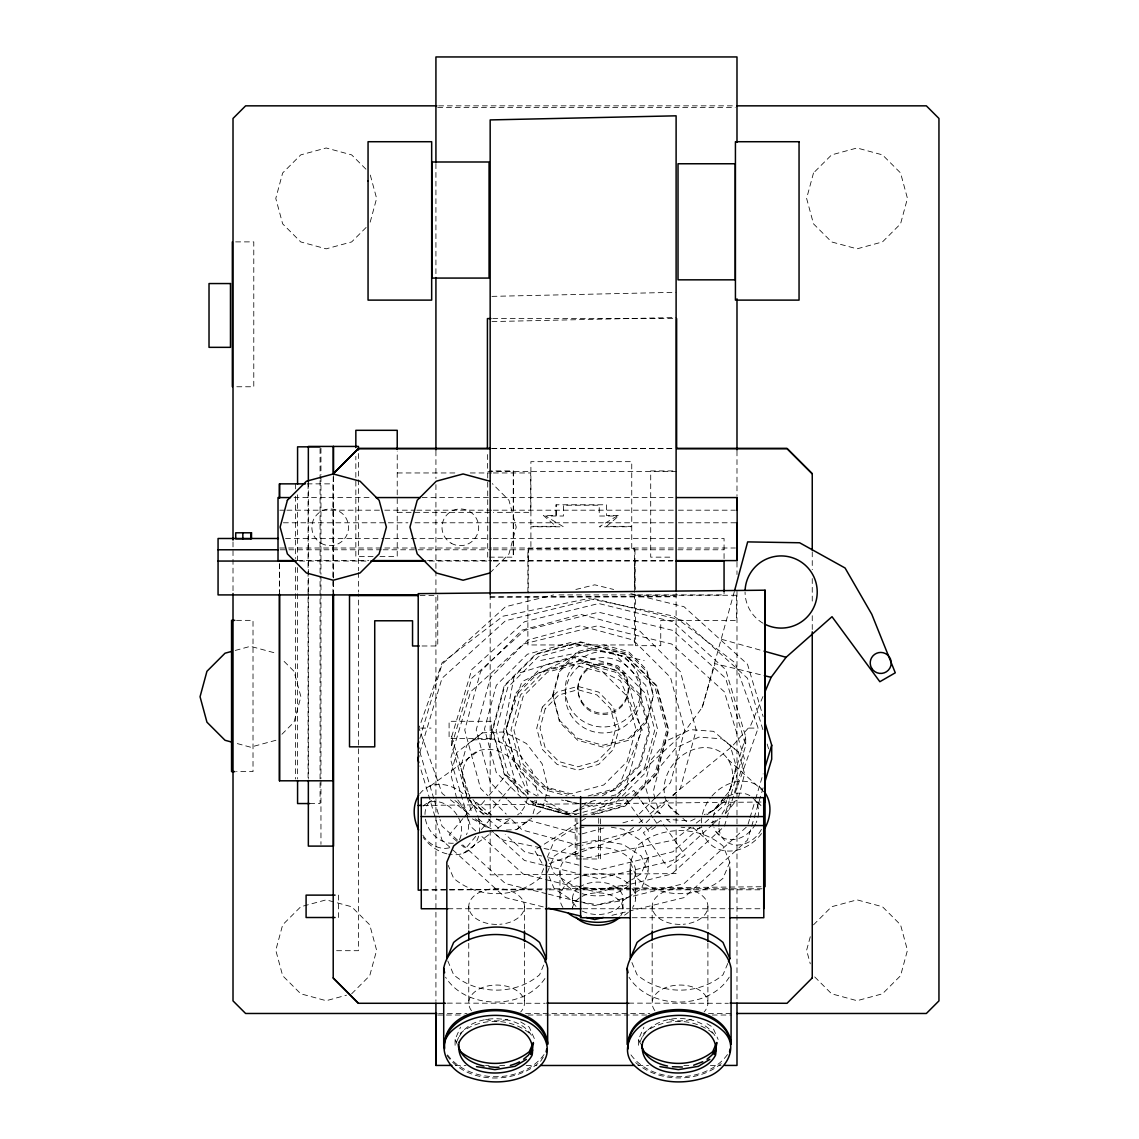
<?xml version="1.0" encoding="UTF-8"?>
<svg xmlns="http://www.w3.org/2000/svg" width="1139" height="1139" viewBox="0 0 1139 1139"><rect width="100%" height="100%" fill="white"/><g stroke="black" fill="none" stroke-linecap="round" stroke-linejoin="round"><path stroke-width="0.75" stroke-dasharray="5 3.75" d="M487.706 557.156L487.706 479.718M487.706 477.967L487.706 470.92M491.436 738.556L491.436 721.3L449.093 721.3L449.093 738.556L491.436 738.556L491.436 737.389M491.436 734.285L491.436 729.928M489.414 557.156L513.305 557.156L513.305 470.92L489.414 470.92M528.24 560.616L528.24 549.838L528.24 592.963M556.103 515.554L556.103 504.776L606.532 504.776L606.532 515.554L619.146 515.554L606.532 526.332L631.746 526.332L631.746 461.665L530.902 461.665L530.902 526.332L556.103 526.332L543.502 515.554L556.103 515.554L556.103 504.776M622.976 909.05L622.976 898.301M634.622 594.074L634.622 644.959L527.884 644.959L527.884 548.457L634.622 548.457L634.622 592.323M634.978 589.504L634.978 549.838M514.116 676.58L502.47 737.09L519.341 795.122M738.343 798.112L744.593 773.822L738.343 751.996L713.527 731.338L690.462 729.643L667.411 740.435L651.01 760.069L644.774 784.344L651.01 806.17L659.438 813.659L655.594 800.233M734.37 591.454L702.393 707.134L683.272 733.459L615.217 796.033M370.189 222.148L376.625 198.4L370.189 174.666M810.285 936.714L806.611 950.282L810.285 963.836M552.7 695.018L559.591 669.675L577.687 651.65L603.115 644.774L628.557 651.65L646.653 669.675L653.544 695.018L646.653 722.254L628.557 740.279L603.115 747.141L577.687 740.279L559.591 722.254L552.7 695.018L559.591 720.361L577.687 738.385L603.115 745.248L628.557 738.385L646.653 720.361L653.544 695.018M552.7 696.911L559.591 671.569L577.687 653.544L603.115 646.681L628.557 653.544L646.653 671.569L653.544 696.911M533.08 813.73L536.754 800.446M702.051 707.646L715.021 663.653L762.632 675.256M419.835 738.442L442.003 664.279L505.502 606.731L553.568 594.928M419.835 752.452L442.003 678.289L505.502 620.741L594.757 598.829L684.026 620.741L747.511 678.289L763.13 730.54M466.748 795.862L451.685 745.447L451.685 736.762L471.774 669.547L524.538 621.723L598.701 603.528L672.864 621.723L725.614 669.547L745.703 736.762L745.703 745.447L729.643 799.222M451.685 745.447L471.774 678.232L524.538 630.422L598.701 612.212L672.864 630.422L725.614 678.232L745.703 745.447M726.625 800.617L725.614 803.977L714.039 814.47M727.123 798.937L745.703 736.762M725.614 812.662L729.131 800.902M749.533 819.34L747.511 826.074L684.026 883.622L632.529 896.265M750.031 817.645L755.072 800.802M755.584 799.108L763.13 773.837M763.13 787.846L747.511 840.084L684.026 897.632L629.098 911.115M444.893 795.577L442.131 793.47L418.953 728.092L442.131 662.713L502.997 616.213L588.55 598.502L674.117 616.213L734.982 662.713L758.147 728.092L734.982 793.47L732.22 795.577M547.346 857.254L554.223 840.895L572.319 829.263L577.416 828.38M543.687 868.587L539.601 878.283C515.753 898.799 477.483 898.799 453.635 878.283L448.182 865.355M547.346 872.417L554.223 856.072L572.319 844.44L580.805 842.96M543.687 965.046L539.601 974.742C515.753 995.258 477.483 995.258 453.635 974.742L446.83 958.597M630.251 869.142L630.251 862.138L637.057 845.992C660.905 825.462 699.175 825.476 723.023 845.992L729.828 862.138L729.828 869.142M611.33 827.199L623.204 829.263L641.3 840.895L648.191 857.254L641.3 873.599L631.561 879.863M648.191 857.254L648.191 872.417L641.3 888.776L628.771 896.82M729.828 862.138L723.023 878.283C699.189 898.799 660.905 898.799 637.057 878.283L630.251 862.138M727.793 963.437L723.023 974.742C699.189 995.258 660.905 995.258 637.057 974.742L630.251 958.597M762.945 696.555L750.672 725.415L731.978 746.501L671.825 795.933M529.265 1033.073C509.873 1017.454 479.918 1017.454 460.526 1033.073L455.087 1045.346L455.087 1039.423L460.526 1027.15M712.687 1033.073C693.295 1017.469 663.339 1017.454 643.948 1033.073L638.509 1045.346L638.509 1039.423L643.948 1027.15M459.202 1036.561L463.018 1030.752L468.941 1025.826A37.715 24.232 0 0 1 495.679 1018.707C509.446 1019.021 525.335 1023.463 532.141 1036.561M544.043 1054.543C522.687 1084.1 468.656 1084.1 447.3 1054.557M540.569 1061.32L544.058 1055.995M642.624 1036.561C657.502 1012.443 700.684 1012.443 715.563 1036.561M727.465 1054.543C706.109 1084.1 652.092 1084.1 630.721 1054.557M544.926 978.515C523.769 1010.279 465.737 1009.909 445.577 977.191M729.231 977.191C708.785 1010.336 649.444 1010.336 628.999 977.191M724.461 797.172L713.527 810.256L704.301 814.57M725.543 795.862L729.928 790.623L736.164 766.333L729.928 744.507M725.23 813.816L736.164 800.731M462.861 818.614L449.25 834.844L457.394 841.678M464 817.275L476.472 802.397L491.649 815.14M484.659 800.617L478.978 807.366L487.051 814.143L482.395 811.737L470.905 796.901M489.186 795.207L506.2 774.933L514.856 782.208L501.26 798.425M487.649 814.641L500.121 799.777M475.746 836.339L465.552 848.512L461.509 845.124M481.427 829.591L490.496 818.77M366.117 227.458L351.638 241.938L326.195 248.829L300.753 241.938L282.657 223.842L275.78 198.4L282.657 172.971L300.753 154.876L326.195 147.985L351.638 154.876L368.523 171.761M281.945 734.242L294.004 722.183L300.895 696.741L294.004 671.298L281.945 659.239M489.898 572.974L508.962 553.896L516.223 527.086L508.962 500.292L492.276 483.605M351.638 993.806L369.734 975.71L376.625 950.282L369.734 924.84L351.638 906.744L326.195 899.853L300.753 906.744L282.657 924.84L275.78 950.282L282.657 975.71L300.753 993.806L326.195 1000.697L346.555 995.187M617.181 796.83L625.767 788.231L641.058 729.8L625.767 673.719L571.764 656.861L516.978 673.719M628.073 800.333L624.4 804.006L583.026 815.211M632.971 795.435L654.996 773.409L666.657 730.384L654.996 687.358L624.4 656.762L571.023 642.41L527.371 654.242L496.319 685.294L484.502 728.946L496.319 772.598L522.402 798.667M629.739 800.689L624.699 805.714L592.38 814.47M634.765 795.648L656.164 774.264L668.137 730.028L656.164 685.806L624.699 654.341L580.477 642.368L536.255 654.341L504.791 685.806L492.817 730.028L504.791 774.264L526.175 795.648M633.512 797.684L624.998 806.213L594.174 814.57M634.736 796.474L656.662 774.548L668.721 730.028L656.662 685.507L624.998 653.843L580.477 641.784L535.956 653.843L504.292 685.507L492.233 730.028L504.292 774.548L528.653 798.909M639.321 813.83L655.537 797.613M656.79 796.36L670.501 782.635L684.753 730.028L670.501 677.42L633.085 640.004L580.477 625.752L527.87 640.004L490.439 677.42L476.187 730.028L490.439 782.635L506.656 798.852M641.3 827.498L638.865 829.947L582.186 845.295M646.183 822.614L649.856 818.955M654.74 814.072L668.18 800.632M673.064 795.748L680.396 788.416L696.2 730.028L680.396 671.64L638.865 630.123L580.477 614.305L522.089 630.123L480.558 671.64L464.74 730.028L480.558 788.416L487.891 795.748M813.502 924.84L831.598 906.744L857.041 899.853L882.469 906.744L900.565 924.84L907.456 950.282L900.565 975.71L882.469 993.806L857.041 1000.697L831.598 993.806L814.712 976.92M613.907 797.229L602.118 808.064L591.611 814.613M699.887 827.298L672.864 851.787L598.701 869.997L583.168 866.181M705.027 822.643L708.899 819.14M712.758 824.323L672.864 860.472L598.701 878.682L579.723 874.026M714.039 823.155L719.193 818.5M537.85 1063.57C512.436 1084.556 465.552 1083.602 446.445 1054.671M721.272 1063.57C697.196 1083.474 657.231 1082.705 634.238 1061.32M633.54 827.384L621.239 837.492L545.097 865.056M639.007 822.885L644.475 818.4M649.942 813.901L666.358 800.432M536.91 814.1L542.136 809.914L548.101 788.302L542.136 763.799L526.46 743.568L504.42 731.95L482.395 732.818L456.753 752.552L450.788 774.15L456.753 798.653M482.395 732.818L466.719 745.404L460.754 767.003L466.719 791.505L469.866 795.549M506.328 830.032L516.494 829.633L529.55 819.155M516.494 829.633L531.685 818.286M690.718 827.284L674.117 839.97L588.55 857.681L502.997 839.97L493.315 832.566M696.256 823.056L701.781 818.827M707.319 814.599L726.682 799.806M430.428 785.953L478.551 750.872M463.473 853.196L491.792 832.566M497.444 828.437L510.187 819.155M428.777 802.511L431.581 800.461M625.169 796.446L633.811 790.395L639.876 799.065M652.092 826.615L643.378 832.709L667.668 867.391L685.094 855.204L665.859 827.74M657.53 822.799L660.805 820.507L664.849 826.288M655.793 826.686L648.831 831.57L645.799 827.241M630.166 880.76L623.204 885.231L597.761 889.659L582.499 887.01M627.375 897.717L623.204 900.408L597.761 904.836L579.11 901.59M585.603 818.371L534.533 850.207L543.445 865.654M578.128 809.074L569.073 814.029L544.698 800.333M579.637 808.249L594.729 799.977M602.275 795.834L612.839 790.039L620.47 782.422L642.211 729.928L620.47 680.738L572.732 656.776L523.869 680.738L521.335 683.286L503.239 737.232L526.417 790.039L537.081 796.047M695.075 818.884L690.462 821.048L667.411 819.34M701.966 827.099L698.89 828.537L681.15 827.227M711.192 822.785L720.418 818.457M577.929 810.313L568.119 813.687L529.834 800.318M579.566 809.744L607.372 800.19M235.218 650.454L250.48 646.311L275.909 653.202M581.374 645.101L538.363 656.762L507.752 687.358L496.106 730.384L507.752 773.409L529.792 795.435M275.909 740.279L250.48 747.17L235.218 743.027M588.18 795.962L615.387 788.587L639.577 764.397L648.789 730.384L639.577 696.37L615.387 672.181L581.374 662.969L547.361 672.181L523.171 696.37L513.96 730.384L523.171 764.397L547.361 788.587L574.569 795.962M593.832 795.905L615.53 790.025L640.474 765.095L649.97 730.028L640.474 694.975L615.53 670.031L580.477 660.535L545.41 670.031L520.48 694.975L510.984 730.028L520.48 765.095L545.41 790.025L567.122 795.905M582.186 803.892L595.811 800.204M611.159 796.047L617.964 794.196L644.646 767.529L654.797 730.028L644.646 692.54L617.964 665.859L580.477 655.708L542.976 665.859L516.309 692.54L506.157 730.028L516.309 767.529L542.976 794.196L549.795 796.047M574.383 814.556L581.104 812.733M582.784 812.278L614.676 803.636L645.728 772.598L657.545 728.946L645.728 685.294L614.676 654.242M582.171 833.848L605.934 827.412M622.905 822.828L633.085 820.066M575.878 589.461L594.757 584.82L613.636 589.461M630.807 896.692L594.757 905.533L582.741 902.586M611.928 915.329L627.375 911.542M540.783 660.463L592.508 649.757L644.233 660.463M623.546 800.005L592.508 806.426L561.47 800.005M579.11 828.081L584.193 827.199M582.499 842.661L597.761 840.013L623.204 844.44L641.3 856.072L648.191 872.417M472.429 739.966L494.454 739.097L516.494 750.729L532.155 770.946L538.121 795.463M526.46 822.486L504.42 823.355L494.981 818.371M491.948 296.368L676.11 292.296M491.948 321.582L676.11 317.51M423.551 805.387L761.507 802.027M423.551 890.1L761.507 886.74M546.834 874.481L490.169 874.852L490.169 796.773M548.614 874.467L676.11 873.627L676.11 827.412M490.169 596.921L676.11 596.722L490.169 597.078M438.615 105.842L733.345 105.842M437.689 107.379L735.225 107.379M235.631 241.881L253.783 241.881L253.783 386.762L235.631 386.762M492.717 318.578L673.106 318.578M491.806 448.453L673.206 448.453M491.806 448.624L673.206 448.624M672.878 470.92L650.711 470.92L650.711 557.156L672.878 557.156M676.637 471.589L487.421 471.589L487.421 452.026M397.34 472.956L457.807 472.956M470.25 472.956L491.592 472.956M493.372 472.956L530.717 472.956L530.717 512.351L493.372 512.351M307.103 483.861L333.001 483.861L333.001 592.323M294.033 497.572L372.325 497.572M422.156 497.572L491.55 497.572M493.329 497.572L673.064 497.572M279.795 510.187L285.134 510.187M286.914 510.187L383.003 510.187M384.783 510.187L415.037 510.187M416.817 510.187L491.55 510.187M493.329 510.187L676.623 510.187M678.403 510.187L735.353 510.187M397.34 512.351L491.592 512.351M283.355 522.787L407.919 522.787M415.037 522.787L491.55 522.787M493.329 522.787L676.623 522.787M678.403 522.787L737.132 522.787M285.533 538.491L383.174 538.491M384.954 538.491L491.478 538.491M493.258 538.491L676.125 538.491M677.904 538.491L724.062 538.491L724.062 561.057M279.795 548.001L491.55 548.001M493.329 548.001L676.623 548.001M678.403 548.001L735.353 548.001M280.194 549.781L381.394 549.781M383.174 549.781L491.478 549.781M493.258 549.781L676.125 549.781M677.904 549.781L724.062 549.781M373.079 556.387L355.838 556.387L355.838 456.326M379.985 556.387L397.226 556.387L397.226 451.115M297.592 560.602L368.765 560.602M427.495 560.602L491.55 560.602M493.329 560.602L673.064 560.602M299.728 561.057L368.979 561.057M429.332 561.057L491.478 561.057M493.258 561.057L672.565 561.057M558.95 594.914L724.062 594.914L724.062 591.525M420.106 595.569L437.76 595.569L437.76 645.984L419.266 645.984M236.513 620.356L253.015 620.356L253.015 771.63L236.513 771.63M420.69 728.092L431.04 728.092M748.978 728.092L758.147 728.092M309.694 803.55L320.073 803.55L320.073 579.936M581.46 858.977L575.209 858.977L575.209 818.4M583.054 858.977L600.424 858.977L600.424 818.4M582.371 888.776L762.019 888.776M423.053 889.801L547.247 889.801M549.026 889.801L580.961 889.801M582.741 889.801L630.636 889.801M632.416 889.801L761.934 889.801M447.883 908.751L543.702 908.751M582.741 908.751L630.636 908.751M632.416 908.751L761.934 908.751M632.188 917.721L728.234 917.721M336.575 950.695L358.429 950.695L358.429 593.818M447.342 1003.132L545.168 1003.288M628.742 1003.132L728.348 1003.288M438.615 1013.482L467.018 1013.482M525.606 1013.482L649.899 1013.482M708.486 1013.482L733.345 1013.482M437.689 1015.02L464.256 1015.02M528.012 1015.02L646.681 1015.02M712.202 1015.02L731.679 1015.02M455.401 1065.435L466.036 1065.435M485.513 1065.435L489.058 1065.435M499.679 1065.435L504.99 1065.435M526.246 1065.435L536.868 1065.435M637.826 1065.435L648.447 1065.435M683.87 1065.435L689.18 1065.435M710.437 1065.435L721.058 1065.435M580.805 886.712L572.319 885.231L554.223 873.599L548.03 858.891M577.416 901.291L572.319 900.408L554.223 888.776L548.03 874.054M630.807 593.675L684.026 606.731L747.511 664.279L763.13 716.531M541.78 856.03L524.538 851.787L505.232 834.303M548.685 857.724L581.445 865.768M543.502 865.142L524.538 860.486L491.08 830.16M545.225 865.555L578 873.599M546.692 893.745L505.502 883.622L462.733 844.867M548.414 894.158L581.032 902.159M543.26 906.9L505.502 897.632L451.072 848.313M565.129 800.204L580.477 804.348M576.419 814.314L538.363 804.006L534.689 800.333M568.575 814.47L536.255 805.714L531.215 800.689M571.023 815.467L527.371 803.636L523.655 799.92M566.781 814.57L535.956 806.213L529.863 800.133M527.87 820.066L580.477 834.317M580.477 845.764L522.089 829.947L511.098 818.955M721.542 639.306L762.318 650.668M472.429 818.884L491.308 828.836M706.963 1023.662L712.687 1027.15L718.125 1039.423M520.694 1021.925L529.265 1027.15L534.704 1039.423M450.432 799.806L469.795 814.599M475.333 818.827L487.777 828.338M738.343 751.996L721.941 738.827L698.89 737.132L675.84 747.924L659.438 767.558L653.188 791.833L655.11 798.553M651.01 806.17L660.577 813.858M666.272 819.155L670.373 822.443M755.484 800.973L761.436 806.312A25.215 20.716 -47.8 0 0 754.844 800.446M716.032 831.812L721.984 837.151M727.963 759.386L765.237 793.029M668.778 805.629L681.635 817.233M682.916 818.386L688.056 823.027M693.21 827.669L706.066 839.272M483.349 814.47L471.774 803.977L470.777 800.617M488.503 819.14L498.797 828.466M478.209 818.5L489.784 828.993M475.689 830.943L470.549 826.288L450.46 759.072L470.549 691.843L523.299 644.033L597.477 625.824L671.64 644.033L724.39 691.843L744.479 759.072L724.39 826.288L671.64 874.097L597.477 892.307L523.299 874.097L480.843 835.613M457.551 840.169L442.003 826.074L439.981 819.34M449.777 847.131L442.003 840.084L419.835 765.935M507.909 800.105L521.634 813.83M492.774 800.632L506.214 814.072M457.807 800.005L469.296 814.841M640.887 800.518L653.031 817.859M654.042 819.311L658.086 825.092M626.564 799.777L638.708 817.119M639.719 818.571L644.774 825.789M638.509 1039.423L640.559 1044.022M455.087 1039.423L457.138 1044.022M767.159 744.023L768.668 749.078M451.685 736.762L470.265 798.937M467.261 797.542L471.774 812.662M419.835 751.925L433.945 799.108M434.443 800.802L439.483 817.645M812.249 551.789L812.249 569.714M812.249 578.584L812.249 603.442M812.249 615.715L812.249 630.081M736.99 450.859L736.99 496.277M736.99 562.082L736.99 574.54M736.99 591.454L736.99 1001.409M707.903 906.487L707.903 929.296M707.903 943.32L707.903 1002.946M676.11 593.063L676.11 799.08M676.11 800.745L676.11 825.704M652.177 906.487L652.177 929.296M652.177 943.32L652.177 1002.946M640.944 689.294A37.815 37.672 0 0 1 584.207 721.927A37.815 37.672 0 0 1 584.207 656.676A37.815 37.672 0 0 1 640.944 689.294L640.944 695.288M635.576 871.577L635.576 898.002M634.978 560.616L634.978 589.546M631.746 548.343L631.746 526.788L599.228 526.788L617.124 516.01L599.228 516.01L599.228 505.232L563.421 505.232L563.421 516.01L545.524 516.01L563.421 526.788L530.902 526.788L530.902 548.343M628.329 688.155L628.329 689.437M598.701 818.4L598.701 858.977M577.914 688.155L577.914 689.437M576.932 818.4L576.932 858.977M572.547 898.301L572.547 907.512M565.3 689.294L565.3 695.288M559.947 871.577L559.947 898.002M524.481 906.487L524.481 929.296M524.481 943.32L524.481 1002.946M513.305 470.92L513.305 557.156M490.169 594.501L490.169 795.236M468.755 906.487L468.755 929.296M468.755 943.32L468.755 1002.946M435.924 163.674L435.924 276.45M435.924 450.859L435.924 478.494M435.924 484.673L435.924 570.098M435.924 570.981L435.924 1001.409M358.429 453.55L358.429 570.739M358.429 572.518L358.429 592.038M338.468 895.126L338.468 917.507M333.556 476.629L333.556 592.095M333.214 476.629L333.214 592.793M320.956 448.211L320.956 474.863M320.956 476.629L320.956 574.327M320.956 576.106L320.956 592.095M320.956 593.875L320.956 778.606M320.956 780.386L320.956 844.326M320.073 448.609L320.073 478.779M320.073 480.558L320.073 578.171M308.342 481.968L308.342 592.095M308.342 593.875L308.342 778.606M308.071 483.861L308.071 779.019M297.578 494.753L297.578 560.416M297.578 567.521L297.578 778.706M295.471 483.861L295.471 489.201M295.471 496.305L295.471 558.537M295.471 567.436L295.471 779.019M233.011 541.879L233.011 591.682M510.144 818.599A37.815 29.685 53.8 0 1 495.081 818.77M484.217 814.171A37.815 29.685 53.8 0 1 466.292 761.137A37.815 29.685 53.8 0 1 515.056 762.205A37.815 29.685 53.8 0 1 517.547 814.912M478.565 836.254A37.815 29.685 53.8 0 1 448.624 854.222M446.958 853.851A37.815 29.685 53.8 0 1 423.252 837.45M419.636 794.011A37.815 29.685 53.8 0 1 468.4 798.909M469.553 800.29A37.815 29.685 53.8 0 1 478.337 817.475M478.764 819.197A37.815 29.685 53.8 0 1 478.978 834.545M453.336 843.216A25.215 19.79 53.8 0 1 425.417 819.069M424.989 814.485A25.215 19.79 53.8 0 1 431.382 799.891M454.917 800.575A25.215 19.79 53.8 0 1 465.68 812.89M466.947 815.851A25.215 19.79 53.8 0 1 466.435 834.659M449.392 847.786A25.215 19.79 53.8 0 1 420.932 831.854M423.067 806.156A25.215 19.79 53.8 0 1 457.921 816.606M458.633 817.987A25.215 19.79 53.8 0 1 459.401 839.756M677.876 814.015A37.815 31.066 -47.8 0 1 670.145 768.611A37.815 31.066 -47.8 0 1 716.744 749.946A37.815 31.066 -47.8 0 1 727.963 793.968M726.269 796.916A37.815 31.066 -47.8 0 1 706.507 814.2M761.55 833.492A37.815 31.066 -47.8 0 1 725.344 850.861A37.815 31.066 -47.8 0 1 701.567 826.401M701.382 822.899A37.815 31.066 -47.8 0 1 710.85 797.385M712.003 796.004A37.815 31.066 -47.8 0 1 763.13 790.252M751.911 797.058A25.215 20.716 -47.8 0 1 756.182 822.614M755.484 824.038A25.215 20.716 -47.8 0 1 733.189 839.6A25.215 20.716 -47.8 0 1 713.954 827.512M713.484 825.889A25.215 20.716 -47.8 0 1 723.023 799.934M728.305 796.261A25.215 20.716 -47.8 0 1 750.444 795.99M761.436 829.377A25.215 20.716 -47.8 0 1 736.549 845.01A25.215 20.716 -47.8 0 1 718.923 827.896M718.851 826.231A25.215 20.716 -47.8 0 1 720.104 818.542M721.984 814.086A25.215 20.716 -47.8 0 1 737.232 800.204M628.344 885.871A37.815 24.303 0 0 1 581.83 893.617M578.683 892.563A37.815 24.303 0 0 1 564.318 860.23A37.815 24.303 0 0 1 613.949 849.609A37.815 24.303 0 0 1 632.615 881.016M628.344 912.311A37.815 24.303 0 0 1 624.499 915.201M562.922 907.441A37.815 24.303 0 0 1 578.683 877.016M581.83 875.962A37.815 24.303 0 0 1 628.344 883.693M632.615 888.562A37.815 24.303 0 0 1 632.615 907.456M579.281 887.281A25.215 16.202 0 0 1 614.448 886.156A25.215 16.202 0 0 1 617.082 908.723A25.215 16.202 0 0 1 582.043 910.972M575.992 906.487A25.215 16.202 0 0 1 578.057 888.192M582.043 896.379A25.215 16.202 0 0 1 613.252 896.265A25.215 16.202 0 0 1 620.727 915.742M572.547 909.05A25.215 16.202 0 0 1 580.619 897.176M762.931 623.161A36.092 36.092 0 0 1 745.063 592.009M471.446 1010.635A27.863 17.911 0 0 1 497.814 985.064A27.863 17.911 0 0 1 520.68 1011.987M507.823 1019.348A27.863 17.911 0 0 1 482.566 1018.423M496.618 924.398A27.863 17.911 0 0 1 471.973 898.144A27.863 17.911 0 0 1 519.612 896.379A27.863 17.911 0 0 1 499.822 924.284M654.868 1010.635A27.863 17.911 0 0 1 681.236 985.064A27.863 17.911 0 0 1 704.101 1011.987M691.245 1019.348A27.863 17.911 0 0 1 665.988 1018.423M680.04 924.398A27.863 17.911 0 0 1 655.395 898.144A27.863 17.911 0 0 1 703.034 896.379A27.863 17.911 0 0 1 683.243 924.284M279.496 563.876L279.496 592.323L279.496 563.876M542.335 707.12L536.711 728.262L542.335 749.391L557.113 764.426L577.886 770.149L598.658 764.426L613.437 749.391L619.075 728.262L613.437 707.12L598.658 692.085L577.886 686.361L557.113 692.085L542.335 707.12M545.182 708.814L540 728.262L545.182 747.697L558.779 761.521L577.886 766.789L597.007 761.521L610.604 747.697L615.772 728.262L610.604 708.814L597.007 694.989L577.886 689.721L558.779 694.989L545.182 708.814M514.999 696.2L506.129 728.946L514.999 761.678L538.291 784.97L571.023 793.826L603.77 784.97L627.048 761.678L635.918 728.946L627.048 696.2L603.77 672.921L571.023 664.051L538.291 672.921L514.999 696.2M813.502 172.971L806.611 198.4L813.502 223.842L831.598 241.938L857.041 248.829L882.469 241.938L900.565 223.842L907.456 198.4L900.565 172.971L882.469 154.876L857.041 147.985L831.598 154.876L813.502 172.971M736.392 595.256L635.548 595.256L635.548 645.685L660.748 645.685L660.748 620.47L736.392 620.47L736.392 595.256M570.269 713.954A37.815 37.672 0 0 0 635.776 714.295A37.815 37.672 0 0 0 603.314 657.616A37.815 37.672 0 0 0 570.269 713.954M581.217 701.88A25.215 25.115 0 0 0 624.884 702.108A25.215 25.115 0 0 0 603.257 664.322A25.215 25.115 0 0 0 581.217 701.88M581.217 700.599A25.215 25.115 0 0 0 624.884 700.827A25.215 25.115 0 0 0 603.257 663.04A25.215 25.115 0 0 0 581.217 700.599M451.158 543.203A18.352 18.352 0 0 0 478.679 527.314A18.352 18.352 0 0 0 451.158 511.425A18.352 18.352 0 0 0 451.158 543.203M321.027 543.203A18.352 18.352 0 0 0 348.534 527.314A18.352 18.352 0 0 0 321.027 511.425A18.352 18.352 0 0 0 321.027 543.203"/><path stroke-width="1.5" d="M279.496 780.799L279.496 594.102L279.496 780.799L333.001 780.799L333.001 594.102M279.496 483.861L279.496 498.085L279.496 483.861L305.38 483.861M763.714 908.751L763.714 797.627L421.273 797.627L421.273 908.751L447.883 908.751M451.87 1065.435L435.924 1065.435L435.924 1015.02M580.605 796.602L580.605 917.721L630.408 917.721M676.637 448.467L676.637 318.578M676.623 560.602L737.132 560.602L737.132 497.572L676.623 497.572M765.066 801.984L765.066 590.201L418.212 593.661L418.212 890.157L421.772 890.114M764.639 721.585L771.701 745.177L771.701 759.186L764.639 782.792M443.712 1044.463C452.041 999.43 539.345 999.43 547.66 1044.463L547.66 968.307C539.345 923.273 452.041 923.273 443.712 968.307L443.712 1044.463L444.637 1048.905M716.915 1043.011L715.563 1049.475L711.747 1055.284L707.02 1059.213M533.493 1043.011L532.141 1049.475L528.325 1055.284L523.598 1059.213M546.122 1051.867L546.734 1048.905M627.133 1044.463L627.133 968.307C635.462 923.273 722.767 923.273 731.081 968.307L731.081 1044.463C725.543 998.49 624.941 999.9 628.059 1048.905M729.544 1051.867L730.156 1048.905M734.826 589.746L747.654 541.893L799.621 542.762L845.067 567.991L871.805 614.32L895.282 672.807L879.849 681.72L832.011 616.697L786.095 657.288L771.131 677.321L764.995 691.757M418.839 741.802L417.828 745.177L418.839 748.551M418.839 755.812L417.828 759.186L418.839 762.561M764.639 768.768L771.701 745.177M447.513 956.974L453.635 942.451C477.483 921.935 515.753 921.935 539.601 942.451L546.407 958.597L545.054 961.829M630.935 956.974L637.057 942.451C660.905 921.935 699.189 921.935 723.023 942.451L729.828 958.597L728.476 961.829M533.337 1042.484L529.265 1051.681C509.873 1067.3 479.918 1067.3 460.526 1051.681L458.49 1047.083M530.617 1054.543L532.653 1049.944M716.758 1042.484L712.687 1051.681C693.295 1067.3 663.339 1067.3 643.948 1051.681L641.912 1047.083M714.039 1054.543L716.089 1049.944M540.541 1065.492C556.814 1048.962 540.925 1024.815 521.89 1019.789C498.398 1011.831 469.311 1013.909 450.802 1031.792C434.543 1048.321 450.432 1072.468 469.453 1077.48C492.945 1085.439 522.032 1083.374 540.541 1065.492L634.281 1065.435C652.69 1083.445 681.848 1085.41 705.326 1077.48C724.347 1072.468 740.236 1048.321 723.977 1031.792C705.454 1013.909 676.367 1011.831 652.875 1019.789C633.854 1024.815 617.964 1048.962 634.224 1065.492M812.249 977.917L787.035 1003.288L730.127 1003.132M526.403 1059.355L514.97 1066.332L494.896 1069.649L476.486 1066.602M709.825 1059.355L698.392 1066.332L678.317 1069.649L659.908 1066.602M702.763 1061.719L693.665 1065.221M489.898 572.974L463.089 580.221L436.28 572.974L417.216 553.896L409.955 527.086L417.216 500.292L436.28 481.213L463.089 473.952L489.898 481.213M231.815 651.366L225.038 653.202L206.942 671.298L200.051 696.741L206.942 722.183L225.038 740.279L231.815 742.115M603.343 917.436L594.757 919.543L586.172 917.436M682.446 1067.029L672.394 1066.745M418.212 805.444L421.772 805.401M436.835 105.842L245.611 105.842L233.011 118.456L233.011 540.1M736.89 105.842L926.349 105.842L938.949 118.456L938.949 1000.882L926.349 1013.482L736.89 1013.482M490.952 318.578L487.421 318.578L487.421 448.467M320.073 446.844L297.578 446.844L297.578 484.103M490.026 448.453L358.429 448.453L333.214 473.838L358.429 448.624L490.026 448.624M676.765 448.453L787.035 448.453L812.249 473.667L812.249 550.18M676.765 448.624L787.035 448.624L812.249 473.838M290.473 497.572L278.016 497.572L278.016 560.602L295.813 560.602M375.884 497.572L420.376 497.572M278.429 538.491L218.062 538.491L218.062 594.914L418.682 594.914M218.062 549.781L278.429 549.781M372.325 560.602L423.936 560.602M218.062 561.057L296.183 561.057M370.744 561.057L425.787 561.057M676.125 561.057L724.062 561.057L724.062 591.525M418.34 595.569L349.516 595.569L349.516 746.842L374.731 746.842L374.731 620.783L412.546 620.783L412.546 645.984L419.266 645.984M234.862 620.356L231.559 620.356L231.559 771.63L234.862 771.63M309.694 803.55L297.578 803.55L297.578 780.486M421.273 816.578L763.714 816.578M580.605 825.547L763.799 825.547M335.065 895.126L306.092 895.126L306.092 917.507L335.065 917.507M545.481 908.751L580.961 908.751M730.014 917.721L763.799 917.721L763.799 798.311M333.214 594.401L333.214 978.074L358.429 1003.288L445.563 1003.288M546.934 1003.132L628.742 1003.288M436.835 1013.482L245.611 1013.482L233.011 1000.882L233.011 593.462M724.603 1065.435L736.99 1065.435L736.99 1003.188M488.973 1066.745L495.679 1067.328A37.715 24.232 0 0 0 499.053 1067.215M764.326 675.669L771.131 677.321M548.414 908.167L581.032 916.183M667.539 1066.047C656.406 1063.741 643.193 1057.134 641.613 1044.634M484.118 1066.047C472.984 1063.741 459.757 1057.134 458.191 1044.634M764.013 651.138L786.095 657.288M333.214 977.917L358.429 1003.288M731.067 1043.011C725.529 997.038 624.927 998.447 628.045 1047.453M627.133 968.307L628.059 972.749M547.645 1043.011C542.107 997.038 441.505 998.447 444.623 1047.453M443.712 968.307L444.637 972.749M812.249 631.846L812.249 978.074M765.066 590.201L765.066 886.697M736.99 142.318L736.99 56.95L435.924 56.95L435.924 162.55M736.99 298.845L736.99 450.033M737.132 497.572L737.132 510.187M737.132 522.787L737.132 560.602M729.828 869.142L729.828 958.597M707.903 932.798L707.903 941.569M676.11 591.283L676.11 115.822L490.169 119.922L490.169 594.501M652.177 931.047L652.177 939.817M630.251 869.142L630.251 958.597M546.407 958.597L546.407 862.138L539.601 845.978C515.753 825.476 477.483 825.476 453.635 845.992L446.83 862.138L446.83 958.597M524.481 931.047L524.481 941.569M468.755 931.047L468.755 939.817M435.924 277.503L435.924 450.033M435.924 1003.188L435.924 1065.435M397.226 449.378L397.226 430.314L355.838 430.314L355.838 447.627M358.429 450.005L358.429 446.445L308.342 446.431L308.342 481.968M333.556 446.431L333.556 474.863M333.556 593.875L333.556 846.106L308.342 846.106L308.342 780.386M333.214 446.445L333.214 473.084M250.737 532.796L250.737 538.79M242.849 532.796L242.849 538.79M232.342 241.881L232.342 386.762M418.668 829.975A37.815 29.685 53.8 0 1 418.668 795.392M765.237 793.029A37.815 31.066 -47.8 0 1 765.237 827.612M620.029 917.664A37.815 24.303 0 0 1 568.375 913.307M619.531 917.222A25.215 16.202 0 0 1 575.992 917.222M745.091 590.329A36.092 36.092 0 0 1 788.017 556.587A36.092 36.092 0 0 1 815.197 603.941A36.092 36.092 0 0 1 764.397 623.973M519.512 1061.861A37.715 24.232 0 0 1 510.357 1065.406M368.054 180.959L368.054 300.112L431.667 300.112L431.667 141.72L368.054 141.72L368.054 180.959M431.838 161.994L431.838 278.073L489.072 278.073L489.072 161.994L431.838 161.994M459.202 1042.185C452.909 1079.117 518.572 1082.15 532.141 1055.098C538.434 1018.152 472.785 1015.134 459.202 1042.185M642.624 1042.185C636.331 1079.117 701.994 1082.135 715.563 1055.098C721.855 1018.152 656.206 1015.134 642.624 1042.185M287.384 500.292L280.123 527.086L287.384 553.896L306.448 572.974L333.257 580.221L360.066 572.96L379.13 553.896L386.392 527.086L379.13 500.292L360.066 481.213L333.257 473.952L306.448 481.213L287.384 500.292M799.051 141.72L735.424 141.72L735.424 300.112L799.051 300.112L799.051 141.72M735.253 163.76L678.018 163.76L678.018 279.838L735.253 279.838L735.253 163.76M230.477 283.554L209.021 283.554L209.021 347.338L230.477 347.338L230.477 283.554M251.505 532.796L235.716 532.796L235.716 538.79L251.505 538.79L251.505 532.796M871.606 668.152A10.507 10.507 0 0 0 889.801 668.237A10.507 10.507 0 0 0 880.789 652.433A10.507 10.507 0 0 0 871.606 668.152"/></g></svg>
